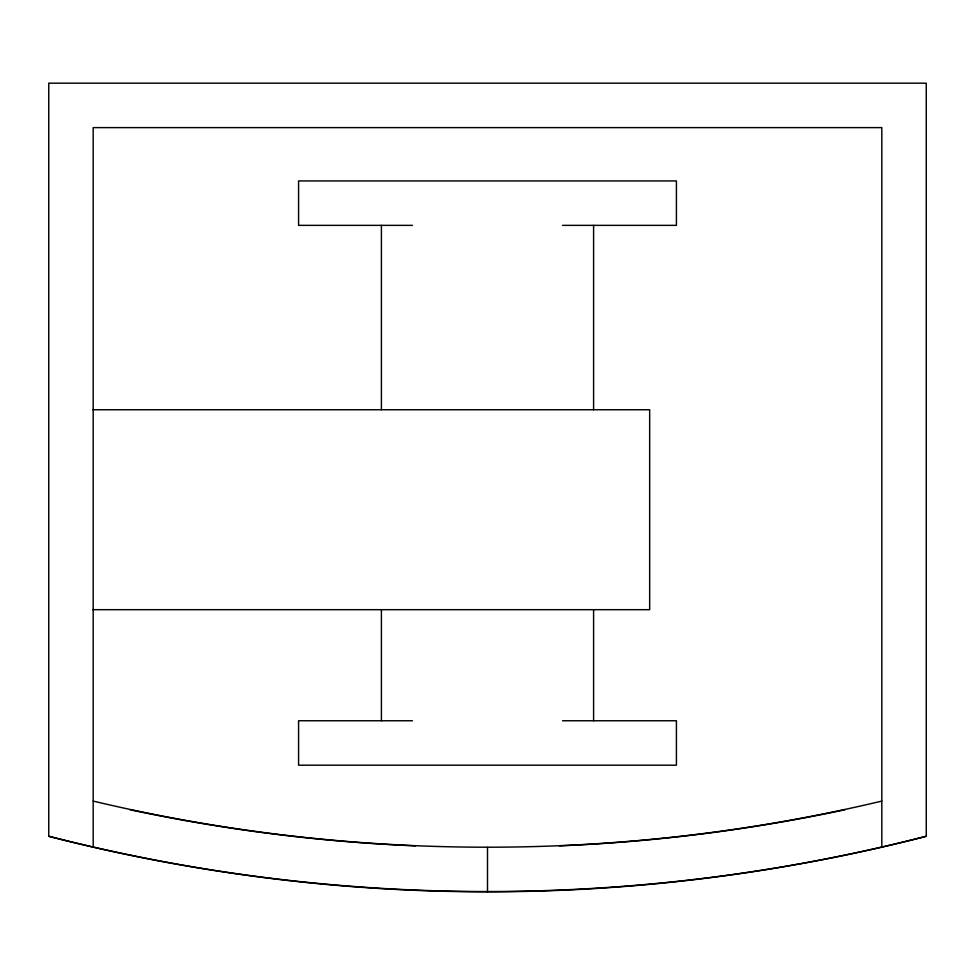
<?xml version="1.0" encoding="UTF-8"?>
<svg xmlns="http://www.w3.org/2000/svg" width="975" height="975" viewBox="0 0 975 975"><rect width="100%" height="100%" fill="white"/><g stroke="black" fill="none" stroke-linecap="round" stroke-linejoin="round"><path stroke-width="1.46" d="M93.186 801.084C351.219 862.582 623.781 862.582 881.814 801.084M926.25 836.282C639.856 909.955 335.144 909.955 48.75 836.282L48.75 83.18L926.25 83.18L926.25 836.282A1760.826 1760.826 0 0 1 48.75 836.282M412.474 225.359L298.582 225.359L298.582 180.936L676.418 180.936L676.418 225.359L562.526 225.359M92.857 409.744L649.667 409.744L649.667 609.68L92.857 609.68M412.474 720.757L298.582 720.757L298.582 765.192L676.418 765.192L676.418 720.757L562.526 720.757M881.814 846.727L881.814 127.615L93.186 127.615L93.186 846.727M593.592 225.359L593.592 409.744M593.592 609.68L593.592 720.757M487.5 847.372L487.5 891.82M381.408 225.359L381.408 409.744M381.408 609.68L381.408 720.757M845.057 809.725A1716.39 1716.39 0 0 1 559.516 845.861M415.484 845.861A1716.39 1716.39 0 0 1 129.943 809.725"/></g></svg>
